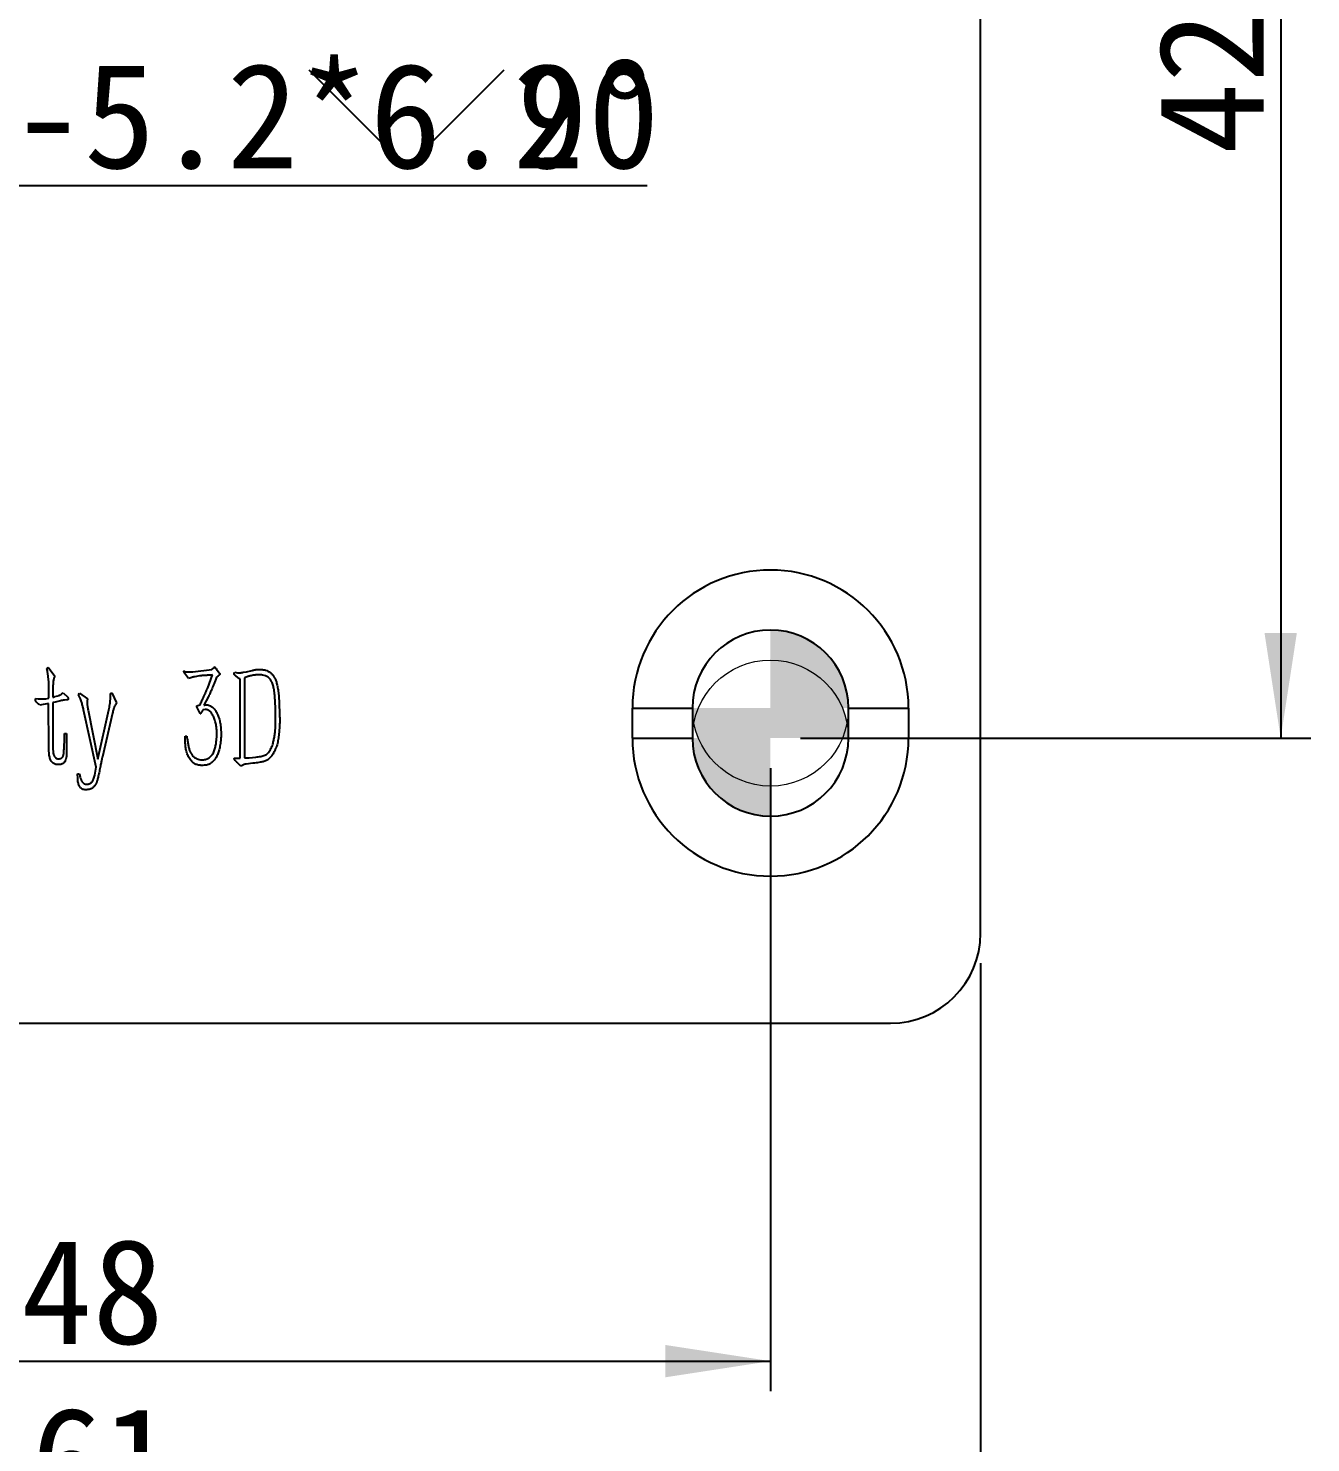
# Model space of a CAD drawing. Header units: millimetres. Extents: x 2 to 295, y 1 to 209.
# Drawn here: x 85.21 to 127.94, y 72.14 to 119.27 of the extents above; entities that cross this region are included whole.
import ezdxf

# ---------------------------------------------------------------- set-up
doc = ezdxf.new("R2010")
doc.units = ezdxf.units.MM
doc.layers.add('DIM', color=5, linetype='Continuous')
doc.styles.add('SLDTEXTSTYLE11', font='', dxfattribs={"width": 0.67})
doc.styles.add('SLDTEXTSTYLE12', font='')
doc.styles.get('SLDTEXTSTYLE11').set_extended_font_data('宋体')
doc.styles.get('SLDTEXTSTYLE12').set_extended_font_data('宋体')
doc.dimstyles.new('SLDDIMSTYLE0', dxfattribs={"dimtxt": 3.5, "dimasz": 3.5, "dimexe": 0, "dimexo": 0.0625, "dimgap": 0.875, "dimtad": 2, "dimrnd": 1e-09, "dimzin": 12, "dimdsep": 46, "dimtxsty": 'SLDTEXTSTYLE11', "dimsah": 1, "dimcen": 0.09, "dimadec": 0, "dimazin": 3, "dimtfac": 1, "dimtofl": 0, "dimtmove": 0, "dimatfit": 3, "dimfxl": 0, "dimfrac": 2, "dimtolj": 1, "dimtzin": 12, "dimarcsym": 0})
doc.dimstyles.new('SLDDIMSTYLE2', dxfattribs={"dimtxt": 3.5, "dimasz": 3.5, "dimexe": 0, "dimexo": 0.0625, "dimgap": 0.875, "dimtad": 0, "dimtih": 1, "dimtoh": 1, "dimrnd": 1e-09, "dimzin": 12, "dimdsep": 46, "dimtxsty": 'SLDTEXTSTYLE11', "dimsah": 1, "dimcen": 0, "dimadec": 0, "dimazin": 3, "dimtfac": 1, "dimtmove": 0, "dimatfit": 3, "dimfxl": 0, "dimfrac": 2, "dimtolj": 1, "dimtzin": 12, "dimarcsym": 0})

# ---------------------------------------------------------------- blocks, each defined once
blk = doc.blocks.new('_D')
at = {"layer": 'DIM'}
for p, q in [((55.941, 88.115), (55.941, 68.239)), ((116.941, 88.115), (116.941, 68.239)), ((55.941, 69.239), (116.941, 69.239))]:
    blk.add_line(p, q, dxfattribs=at)
for points in [[(55.941, 69.239), (59.441, 68.701), (59.441, 69.778)], [(116.941, 69.239), (113.441, 69.778), (113.441, 68.701)]]:
    blk.add_solid(points, dxfattribs=at)
at = {"layer": 'DIM', "insert": (85.305, 73.312), "char_height": 3.5, "attachment_point": 1, "style": 'SLDTEXTSTYLE12'}
blk.add_mtext('61', dxfattribs=at)
blk = doc.blocks.new('_D_1')
at = {"layer": 'DIM'}
for p, q in [((61.941, 94.615), (61.941, 73.857)), ((109.941, 94.615), (109.941, 73.857)), ((61.941, 74.857), (109.941, 74.857))]:
    blk.add_line(p, q, dxfattribs=at)
for points in [[(61.941, 74.857), (65.441, 74.318), (65.441, 75.395)], [(109.941, 74.857), (106.441, 75.395), (106.441, 74.318)]]:
    blk.add_solid(points, dxfattribs=at)
at = {"layer": 'DIM', "insert": (84.969, 78.93), "char_height": 3.5, "attachment_point": 1, "style": 'SLDTEXTSTYLE12'}
blk.add_mtext('48', dxfattribs=at)
blk = doc.blocks.new('SW_SYMBOL_HOLE_SINK')
at = {"layer": 'DIM', "color": 0}
for p, q in [((0, 875), (800, 75)), ((800, 75), (1600, 875))]:
    blk.add_line(p, q, dxfattribs=at)
blk = doc.blocks.new('_D_7')
at = {"layer": 'DIM'}
for p, q in [((63.847, 98.383), (80.719, 114.032)), ((80.719, 114.032), (105.833, 114.032)), ((60.035, 94.846), (63.847, 98.383)), ((60.035, 94.846), (55.1, 90.269))]:
    blk.add_line(p, q, dxfattribs=at)
blk.add_arc((61.941, 96.615), 2.6, 201.0375, 243.8839, dxfattribs=at)
for points in [[(63.847, 98.383), (66.779, 100.368), (66.047, 101.158)], [(60.035, 94.846), (57.102, 92.861), (57.835, 92.072)]]:
    blk.add_solid(points, dxfattribs=at)
at = {"layer": 'DIM', "xscale": 0.004072727272727273, "yscale": 0.004072727272727273, "zscale": 0.004072727272727273}
blk.add_blockref('SW_SYMBOL_HOLE_SINK', (94.557, 114.318), dxfattribs=at)
at = {"layer": 'DIM', "char_height": 3.5, "attachment_point": 1, "style": 'SLDTEXTSTYLE12'}
for s, insert in [('3-5.2*6.2', (82.307, 118.104)), ('90', (101.482, 118.104)), ('%%d', (104.204, 118.104))]:
    blk.add_mtext(s, dxfattribs=dict(at, insert=insert))
blk = doc.blocks.new('_D_8')
at = {"layer": 'DIM'}
for p, q in [((86.941, 138.115), (127.941, 138.115)), ((126.941, 138.115), (126.941, 95.615)), ((110.941, 95.615), (127.941, 95.615))]:
    blk.add_line(p, q, dxfattribs=at)
for points in [[(126.941, 138.115), (126.402, 134.615), (127.479, 134.615)], [(126.941, 95.615), (127.479, 99.115), (126.402, 99.115)]]:
    blk.add_solid(points, dxfattribs=at)
at = {"layer": 'DIM', "insert": (122.868, 115.066), "char_height": 3.5, "attachment_point": 1, "rotation": 90, "style": 'SLDTEXTSTYLE12'}
blk.add_mtext('42.5', dxfattribs=at)
blk = doc.blocks.new('SW_DOWELSYMBOL_0')
at = {"linetype": 'Continuous', "lineweight": 0}
h = blk.add_hatch(color=0, dxfattribs=at)
edge = h.paths.add_edge_path(flags=0)
edge.add_arc((0, 0), 2.6, 0, 90)
edge.add_line((0, 2.6), (0, 0))
edge.add_line((0, 0), (2.6, 0))
h = blk.add_hatch(color=0, dxfattribs=at)
edge = h.paths.add_edge_path(flags=0)
edge.add_arc((0, 0), 2.6, 180, 270)
edge.add_line((0, -2.6), (0, 0))
edge.add_line((0, 0), (-2.6, 0))
at = {"color": 0, "linetype": 'Continuous', "lineweight": 0}
blk.add_circle((0, 0), 2.6, dxfattribs=at)
blk = doc.blocks.new('SW_DOWELSYMBOL_1')
at = {"linetype": 'Continuous', "lineweight": 0}
h = blk.add_hatch(color=0, dxfattribs=at)
edge = h.paths.add_edge_path(flags=0)
edge.add_arc((0, 0), 2.6, 0, 90)
edge.add_line((0, 2.6), (0, 0))
edge.add_line((0, 0), (2.6, 0))
h = blk.add_hatch(color=0, dxfattribs=at)
edge = h.paths.add_edge_path(flags=0)
edge.add_arc((0, 0), 2.6, 180, 270)
edge.add_line((0, -2.6), (0, 0))
edge.add_line((0, 0), (-2.6, 0))
at = {"color": 0, "linetype": 'Continuous', "lineweight": 0}
blk.add_circle((0, 0), 2.6, dxfattribs=at)

msp = doc.modelspace()

# ---------------------------------------------------------------- linework, layer by layer
at = {"color": 7, "linetype": 'Continuous', "lineweight": 25}
for p, q in [((116.941, 89.115), (116.941, 141.615)), ((85.827, 97.933), (85.873, 97.984)), ((85.853, 97.853), (85.827, 97.933)), ((85.873, 97.984), (86.094, 97.682)), ((90.55, 97.596), (90.424, 97.783)), ((90.535, 97.823), (90.696, 97.828)), ((90.6, 97.616), (90.55, 97.596)), ((90.696, 97.828), (91.33, 97.903)), ((90.917, 97.687), (90.767, 97.662)), ((91.195, 97.294), (91.356, 97.722)), ((91.33, 97.903), (91.38, 97.949)), ((91.38, 97.949), (91.421, 97.989)), ((91.481, 97.913), (91.577, 97.792)), ((91.542, 97.687), (91.486, 97.642)), ((92.092, 97.808), (92.183, 97.792)), ((92.208, 97.621), (92.117, 97.697)), ((92.183, 97.792), (92.288, 97.792)), ((92.273, 94.949), (92.273, 97.586)), ((92.374, 97.808), (92.48, 97.818)), ((92.51, 97.662), (92.414, 97.621)), ((92.414, 97.621), (92.414, 94.958)), ((92.48, 97.818), (92.671, 97.873)), ((85.898, 96.946), (85.898, 97.334)), ((86.034, 97.103), (86.034, 96.977)), ((86.336, 97.087), (86.381, 97.118)), ((86.381, 97.118), (86.527, 96.977)), ((86.887, 97.058), (86.917, 97.113)), ((86.917, 97.113), (87.189, 96.926)), ((87.949, 97.098), (88, 97.128)), ((87.954, 97.023), (87.949, 97.098)), ((88, 97.128), (88.156, 96.785)), ((85.47, 96.932), (85.545, 96.922)), ((85.545, 96.922), (85.616, 96.922)), ((85.893, 96.77), (85.601, 96.71)), ((85.802, 96.926), (85.898, 96.946)), ((85.898, 95.306), (85.893, 96.77)), ((86.109, 96.816), (86.034, 96.801)), ((86.034, 96.801), (86.034, 95.341)), ((86.1, 96.997), (86.195, 97.027)), ((86.502, 96.891), (86.426, 96.882)), ((86.922, 96.992), (86.887, 97.058)), ((90.827, 96.685), (90.867, 96.7)), ((90.917, 96.479), (90.837, 96.635)), ((90.867, 96.7), (90.933, 96.725)), ((91.215, 97.002), (91.063, 96.715)), ((105.341, 95.615), (105.341, 96.615)), ((105.341, 96.615), (107.341, 96.615)), ((107.341, 96.615), (107.341, 95.615)), ((112.541, 96.615), (114.541, 96.615)), ((112.541, 95.615), (112.541, 96.615)), ((114.541, 96.615), (114.541, 95.615)), ((87.481, 94.646), (87.058, 96.559)), ((87.204, 96.549), (87.531, 94.918)), ((87.531, 94.918), (87.899, 96.559)), ((88.02, 96.448), (87.682, 94.993)), ((91.028, 96.554), (90.993, 96.489)), ((91.109, 96.564), (91.028, 96.554)), ((86.416, 95.467), (86.426, 95.769)), ((86.426, 95.769), (86.492, 95.769)), ((86.492, 95.769), (86.492, 95.472)), ((90.444, 95.487), (90.439, 95.683)), ((90.439, 95.683), (90.494, 95.683)), ((105.341, 95.615), (107.341, 95.615)), ((112.541, 95.615), (114.541, 95.615)), ((92.167, 94.808), (92.107, 94.872)), ((92.123, 94.949), (92.273, 94.949)), ((92.696, 94.777), (92.475, 94.752)), ((92.57, 94.958), (92.791, 94.984)), ((86.862, 94.264), (86.852, 94.425)), ((86.852, 94.425), (86.912, 94.425)), ((87.426, 94.385), (87.481, 94.646)), ((58.941, 86.115), (113.941, 86.115))]:
    msp.add_line(p, q, dxfattribs=at)
for centre, radius, start, end in [((109.941, 96.615), 4.6, 0, 180), ((109.941, 96.615), 2.6, 0, 180), ((109.941, 95.615), 4.6, 180, 0), ((109.941, 95.615), 2.6, 180, 0), ((113.941, 89.115), 3, 270, 0)]:
    msp.add_arc(centre, radius, start, end, dxfattribs=at)
for points, knots in [([(85.898, 97.334), (85.898, 97.372), (85.897, 97.444), (85.891, 97.546), (85.882, 97.639), (85.872, 97.713), (85.865, 97.768), (85.859, 97.802), (85.856, 97.83), (85.854, 97.846), (85.853, 97.853)], [0, 0, 0, 0, 0.219117, 0.411328, 0.588283, 0.761444, 0.840832, 0.90604, 0.959501, 1, 1, 1, 1]), ([(86.094, 97.682), (86.088, 97.665), (86.077, 97.634), (86.063, 97.588), (86.053, 97.539), (86.045, 97.498), (86.041, 97.462), (86.039, 97.434), (86.038, 97.398), (86.036, 97.354), (86.035, 97.303), (86.035, 97.243), (86.034, 97.176), (86.034, 97.128), (86.034, 97.103)], [0, 0, 0, 0, 0.091792, 0.167506, 0.245654, 0.347781, 0.382362, 0.430883, 0.492037, 0.56591, 0.655023, 0.756865, 0.871435, 1, 1, 1, 1]), ([(90.424, 97.783), (90.419, 97.79), (90.41, 97.802), (90.402, 97.82), (90.397, 97.832), (90.402, 97.844), (90.422, 97.842), (90.437, 97.831), (90.456, 97.821), (90.478, 97.82), (90.504, 97.818), (90.524, 97.821), (90.535, 97.823)], [0, 0, 0, 0, 0.132359, 0.225951, 0.28294, 0.319095, 0.396534, 0.519662, 0.605047, 0.708878, 0.841084, 1, 1, 1, 1]), ([(90.767, 97.662), (90.76, 97.66), (90.742, 97.656), (90.708, 97.646), (90.659, 97.633), (90.621, 97.622), (90.6, 97.616)], [0, 0, 0, 0, 0.119615, 0.326343, 0.618028, 1, 1, 1, 1]), ([(91.356, 97.722), (91.321, 97.719), (91.244, 97.711), (91.147, 97.705), (91.066, 97.701), (91.01, 97.696), (90.961, 97.692), (90.931, 97.689), (90.917, 97.687)], [0, 0, 0, 0, 0.240019, 0.52371, 0.666348, 0.793884, 0.904533, 1, 1, 1, 1]), ([(91.486, 97.642), (91.47, 97.601), (91.44, 97.524), (91.396, 97.415), (91.355, 97.317), (91.32, 97.231), (91.287, 97.158), (91.26, 97.095), (91.236, 97.045), (91.221, 97.015), (91.215, 97.002)], [0, 0, 0, 0, 0.188413, 0.357486, 0.50962, 0.643418, 0.759307, 0.857858, 0.937578, 1, 1, 1, 1]), ([(91.421, 97.989), (91.422, 97.988), (91.427, 97.982), (91.438, 97.967), (91.458, 97.944), (91.473, 97.924), (91.481, 97.913)], [0, 0, 0, 0, 0.0599601, 0.245803, 0.5623379, 1, 1, 1, 1]), ([(91.577, 97.792), (91.584, 97.784), (91.595, 97.77), (91.603, 97.748), (91.594, 97.732), (91.583, 97.72), (91.564, 97.704), (91.55, 97.693), (91.542, 97.687)], [0, 0, 0, 0, 0.236505, 0.393034, 0.471298, 0.599376, 0.773696, 1, 1, 1, 1]), ([(92.117, 97.697), (92.108, 97.703), (92.092, 97.715), (92.076, 97.737), (92.069, 97.76), (92.071, 97.779), (92.078, 97.797), (92.087, 97.804), (92.092, 97.808)], [0, 0, 0, 0, 0.241312, 0.437477, 0.602294, 0.739699, 0.872098, 1, 1, 1, 1]), ([(92.273, 97.586), (92.26, 97.592), (92.237, 97.602), (92.216, 97.616), (92.208, 97.621)], [0, 0, 0, 0, 0.577625, 1, 1, 1, 1]), ([(92.288, 97.792), (92.29, 97.792), (92.297, 97.793), (92.313, 97.797), (92.34, 97.802), (92.361, 97.806), (92.374, 97.808)], [0, 0, 0, 0, 0.060483, 0.251748, 0.565446, 1, 1, 1, 1]), ([(92.943, 97.727), (92.925, 97.728), (92.888, 97.729), (92.83, 97.724), (92.767, 97.718), (92.702, 97.707), (92.64, 97.695), (92.586, 97.685), (92.544, 97.674), (92.52, 97.665), (92.51, 97.662)], [0, 0, 0, 0, 0.120326, 0.251082, 0.395925, 0.552211, 0.70211, 0.826738, 0.924979, 1, 1, 1, 1]), ([(92.671, 97.873), (92.687, 97.877), (92.72, 97.885), (92.773, 97.893), (92.831, 97.9), (92.871, 97.902), (92.892, 97.903)], [0, 0, 0, 0, 0.2188172, 0.4585148, 0.7198848, 1, 1, 1, 1]), ([(92.892, 97.903), (92.913, 97.903), (92.954, 97.903), (93.012, 97.898), (93.065, 97.892), (93.128, 97.878), (93.2, 97.853), (93.277, 97.804), (93.345, 97.74), (93.392, 97.675), (93.425, 97.615), (93.449, 97.564), (93.47, 97.506), (93.49, 97.443), (93.508, 97.375), (93.523, 97.3), (93.537, 97.22), (93.551, 97.106), (93.565, 96.963), (93.572, 96.793), (93.578, 96.623), (93.583, 96.481), (93.588, 96.369), (93.59, 96.292), (93.592, 96.224), (93.592, 96.181), (93.592, 96.161)], [0, 0, 0, 0, 0.029941, 0.057139, 0.082342, 0.105412, 0.148406, 0.190325, 0.233422, 0.279274, 0.303867, 0.330651, 0.359626, 0.390592, 0.424074, 0.459712, 0.498269, 0.539459, 0.622225, 0.701554, 0.780486, 0.863302, 0.903485, 0.93942, 0.971826, 1, 1, 1, 1]), ([(93.452, 96.604), (93.45, 96.633), (93.446, 96.693), (93.44, 96.785), (93.434, 96.884), (93.429, 96.986), (93.422, 97.087), (93.412, 97.18), (93.398, 97.264), (93.382, 97.337), (93.362, 97.403), (93.34, 97.463), (93.312, 97.517), (93.281, 97.566), (93.246, 97.608), (93.207, 97.643), (93.162, 97.671), (93.1, 97.695), (93.027, 97.716), (92.969, 97.724), (92.943, 97.727)], [0, 0, 0, 0, 0.06305, 0.130466, 0.202214, 0.278837, 0.354446, 0.422689, 0.483698, 0.538191, 0.587456, 0.634005, 0.677924, 0.719162, 0.758827, 0.79726, 0.834297, 0.872484, 0.942911, 1, 1, 1, 1]), ([(86.195, 97.027), (86.207, 97.031), (86.234, 97.039), (86.272, 97.054), (86.307, 97.069), (86.327, 97.082), (86.336, 97.087)], [0, 0, 0, 0, 0.254484, 0.535349, 0.80214, 1, 1, 1, 1]), ([(90.933, 96.725), (90.944, 96.748), (90.966, 96.793), (90.997, 96.857), (91.026, 96.916), (91.051, 96.971), (91.075, 97.02), (91.096, 97.065), (91.114, 97.104), (91.132, 97.148), (91.152, 97.194), (91.171, 97.239), (91.185, 97.271), (91.192, 97.288), (91.195, 97.294)], [0, 0, 0, 0, 0.1229895, 0.2369231, 0.3428715, 0.4387364, 0.5255399, 0.6043605, 0.6736207, 0.7333324, 0.833059, 0.9119964, 0.9663927, 1, 1, 1, 1]), ([(85.601, 96.71), (85.585, 96.723), (85.555, 96.747), (85.513, 96.783), (85.479, 96.82), (85.46, 96.86), (85.451, 96.891), (85.447, 96.915), (85.458, 96.926), (85.466, 96.93), (85.47, 96.932)], [0, 0, 0, 0, 0.209634, 0.398669, 0.567906, 0.726288, 0.84896, 0.910551, 0.950637, 1, 1, 1, 1]), ([(85.616, 96.922), (85.635, 96.922), (85.671, 96.922), (85.722, 96.919), (85.765, 96.918), (85.791, 96.924), (85.802, 96.926)], [0, 0, 0, 0, 0.308083, 0.580399, 0.812476, 1, 1, 1, 1]), ([(86.034, 96.977), (86.038, 96.977), (86.046, 96.977), (86.059, 96.979), (86.076, 96.988), (86.09, 96.993), (86.1, 96.997)], [0, 0, 0, 0, 0.19392, 0.324781, 0.556488, 1, 1, 1, 1]), ([(86.426, 96.882), (86.404, 96.878), (86.356, 96.869), (86.281, 96.855), (86.198, 96.836), (86.14, 96.823), (86.109, 96.816)], [0, 0, 0, 0, 0.210575, 0.445056, 0.709408, 1, 1, 1, 1]), ([(86.527, 96.977), (86.532, 96.97), (86.542, 96.957), (86.548, 96.936), (86.546, 96.918), (86.541, 96.903), (86.525, 96.891), (86.511, 96.891), (86.502, 96.891)], [0, 0, 0, 0, 0.228946, 0.402044, 0.532958, 0.660895, 0.793707, 1, 1, 1, 1]), ([(87.058, 96.559), (87.052, 96.582), (87.042, 96.623), (87.029, 96.68), (87.015, 96.726), (87.003, 96.774), (86.986, 96.828), (86.963, 96.889), (86.942, 96.945), (86.928, 96.978), (86.922, 96.992)], [0, 0, 0, 0, 0.152178, 0.282445, 0.386457, 0.468137, 0.610998, 0.761151, 0.898416, 1, 1, 1, 1]), ([(87.189, 96.926), (87.186, 96.909), (87.181, 96.878), (87.176, 96.831), (87.176, 96.785), (87.176, 96.744), (87.179, 96.702), (87.185, 96.661), (87.193, 96.608), (87.2, 96.57), (87.204, 96.549)], [0, 0, 0, 0, 0.13699, 0.253263, 0.366995, 0.498371, 0.580926, 0.693777, 0.832703, 1, 1, 1, 1]), ([(87.899, 96.559), (87.905, 96.589), (87.918, 96.648), (87.931, 96.739), (87.943, 96.828), (87.948, 96.898), (87.951, 96.948), (87.952, 96.978), (87.955, 97.002), (87.954, 97.017), (87.954, 97.023)], [0, 0, 0, 0, 0.192252, 0.392537, 0.590369, 0.766578, 0.844957, 0.908899, 0.961682, 1, 1, 1, 1]), ([(88.156, 96.785), (88.148, 96.773), (88.132, 96.748), (88.11, 96.713), (88.09, 96.677), (88.073, 96.645), (88.061, 96.609), (88.049, 96.568), (88.035, 96.513), (88.025, 96.471), (88.02, 96.448)], [0, 0, 0, 0, 0.122468, 0.234804, 0.342284, 0.457816, 0.535671, 0.652183, 0.807588, 1, 1, 1, 1]), ([(90.837, 96.635), (90.831, 96.644), (90.821, 96.659), (90.825, 96.677), (90.827, 96.685)], [0, 0, 0, 0, 0.5736296, 1, 1, 1, 1]), ([(91.063, 96.715), (91.081, 96.717), (91.116, 96.719), (91.168, 96.725), (91.225, 96.717), (91.275, 96.697), (91.317, 96.673), (91.352, 96.648), (91.384, 96.616), (91.417, 96.579), (91.451, 96.534), (91.481, 96.479), (91.513, 96.417), (91.553, 96.322), (91.596, 96.196), (91.622, 96.036), (91.635, 95.877), (91.637, 95.771), (91.638, 95.718)], [0, 0, 0, 0, 0.041284, 0.079066, 0.120527, 0.17189, 0.201587, 0.233473, 0.26823, 0.306288, 0.348803, 0.396432, 0.449585, 0.509234, 0.63247, 0.756101, 0.878813, 1, 1, 1, 1]), ([(90.993, 96.489), (90.989, 96.48), (90.981, 96.466), (90.969, 96.447), (90.961, 96.436), (90.954, 96.427), (90.944, 96.43), (90.938, 96.441), (90.928, 96.457), (90.921, 96.471), (90.917, 96.479)], [0, 0, 0, 0, 0.207379, 0.361512, 0.470432, 0.536011, 0.58092, 0.66599, 0.805157, 1, 1, 1, 1]), ([(91.481, 95.99), (91.473, 96.04), (91.457, 96.137), (91.421, 96.254), (91.384, 96.341), (91.352, 96.399), (91.316, 96.452), (91.274, 96.496), (91.232, 96.532), (91.19, 96.556), (91.149, 96.568), (91.122, 96.565), (91.109, 96.564)], [0, 0, 0, 0, 0.2019199, 0.3991492, 0.4943861, 0.5841091, 0.6693606, 0.7520379, 0.8278782, 0.8923571, 0.9475785, 1, 1, 1, 1]), ([(93.592, 96.161), (93.591, 96.139), (93.589, 96.092), (93.586, 96.017), (93.58, 95.935), (93.573, 95.815), (93.559, 95.662), (93.531, 95.512), (93.504, 95.396), (93.477, 95.314), (93.446, 95.235), (93.41, 95.16), (93.37, 95.092), (93.33, 95.031), (93.288, 94.978), (93.244, 94.933), (93.197, 94.895), (93.148, 94.865), (93.095, 94.842), (93.036, 94.825), (92.969, 94.813), (92.891, 94.802), (92.798, 94.789), (92.732, 94.781), (92.696, 94.777)], [0, 0, 0, 0, 0.0352002, 0.0747604, 0.1187046, 0.1670114, 0.2658881, 0.3622242, 0.4089891, 0.4550951, 0.4997774, 0.5441317, 0.5860822, 0.625094, 0.6605131, 0.693761, 0.7246755, 0.7551681, 0.7857782, 0.8166599, 0.8516845, 0.8936498, 0.9431016, 1, 1, 1, 1]), ([(92.791, 94.984), (92.82, 94.987), (92.876, 94.992), (92.955, 95.004), (93.026, 95.022), (93.091, 95.042), (93.15, 95.071), (93.201, 95.114), (93.247, 95.168), (93.284, 95.233), (93.316, 95.303), (93.346, 95.372), (93.368, 95.441), (93.392, 95.533), (93.415, 95.654), (93.436, 95.809), (93.45, 95.98), (93.455, 96.17), (93.455, 96.38), (93.453, 96.527), (93.452, 96.604)], [0, 0, 0, 0, 0.044038, 0.084539, 0.121416, 0.155179, 0.187407, 0.220402, 0.255472, 0.294035, 0.333694, 0.372089, 0.408596, 0.443737, 0.516025, 0.594832, 0.681524, 0.777022, 0.883036, 1, 1, 1, 1]), ([(90.494, 95.683), (90.499, 95.654), (90.507, 95.598), (90.519, 95.518), (90.531, 95.445), (90.544, 95.358), (90.567, 95.261), (90.606, 95.156), (90.658, 95.067), (90.719, 94.994), (90.791, 94.941), (90.868, 94.908), (90.946, 94.892), (90.998, 94.892), (91.023, 94.893)], [0, 0, 0, 0, 0.082835, 0.158637, 0.228899, 0.292135, 0.405992, 0.51022, 0.605388, 0.694302, 0.77698, 0.854168, 0.928504, 1, 1, 1, 1]), ([(91.023, 94.893), (91.044, 94.894), (91.084, 94.898), (91.142, 94.911), (91.195, 94.933), (91.246, 94.962), (91.291, 94.999), (91.331, 95.044), (91.366, 95.096), (91.405, 95.176), (91.442, 95.287), (91.47, 95.427), (91.489, 95.57), (91.497, 95.713), (91.498, 95.853), (91.487, 95.945), (91.481, 95.99)], [0, 0, 0, 0, 0.0462743, 0.0906321, 0.1336539, 0.1771412, 0.220596, 0.2654616, 0.3119801, 0.3614012, 0.4658905, 0.5742588, 0.6839834, 0.7913365, 0.896236, 1, 1, 1, 1]), ([(91.638, 95.718), (91.636, 95.677), (91.632, 95.598), (91.623, 95.488), (91.609, 95.39), (91.589, 95.281), (91.554, 95.16), (91.511, 95.048), (91.47, 94.968), (91.435, 94.914), (91.397, 94.866), (91.357, 94.825), (91.314, 94.79), (91.273, 94.761), (91.232, 94.74), (91.178, 94.722), (91.112, 94.71), (91.059, 94.708), (91.034, 94.707)], [0, 0, 0, 0, 0.094547, 0.179609, 0.254249, 0.319056, 0.434284, 0.542006, 0.592626, 0.640739, 0.687281, 0.731921, 0.773938, 0.811957, 0.847565, 0.879938, 0.941286, 1, 1, 1, 1]), ([(86.215, 94.731), (86.196, 94.732), (86.16, 94.733), (86.108, 94.744), (86.064, 94.764), (86.025, 94.791), (85.993, 94.827), (85.966, 94.87), (85.944, 94.922), (85.926, 94.983), (85.914, 95.052), (85.904, 95.129), (85.9, 95.215), (85.899, 95.274), (85.898, 95.306)], [0, 0, 0, 0, 0.077219, 0.145929, 0.210451, 0.271529, 0.333865, 0.402179, 0.477474, 0.561059, 0.654685, 0.759572, 0.873871, 1, 1, 1, 1]), ([(86.034, 95.341), (86.034, 95.305), (86.035, 95.241), (86.04, 95.155), (86.048, 95.09), (86.064, 95.034), (86.094, 94.988), (86.128, 94.952), (86.16, 94.934), (86.187, 94.928), (86.218, 94.924), (86.239, 94.927), (86.25, 94.928)], [0, 0, 0, 0, 0.1990626, 0.3582959, 0.478505, 0.5607126, 0.6792335, 0.7818523, 0.8307162, 0.8820023, 0.9375612, 1, 1, 1, 1]), ([(86.492, 95.472), (86.492, 95.433), (86.492, 95.361), (86.492, 95.262), (86.492, 95.182), (86.492, 95.1), (86.488, 95.012), (86.47, 94.93), (86.45, 94.869), (86.429, 94.83), (86.404, 94.797), (86.374, 94.771), (86.34, 94.751), (86.302, 94.739), (86.26, 94.731), (86.23, 94.731), (86.215, 94.731)], [0, 0, 0, 0, 0.130289, 0.239832, 0.329458, 0.398337, 0.513102, 0.625082, 0.677836, 0.726118, 0.7711, 0.815208, 0.858337, 0.902163, 0.949371, 1, 1, 1, 1]), ([(86.25, 94.928), (86.261, 94.93), (86.283, 94.932), (86.312, 94.943), (86.337, 94.959), (86.358, 94.981), (86.374, 95.011), (86.386, 95.048), (86.395, 95.095), (86.399, 95.15), (86.402, 95.215), (86.407, 95.29), (86.411, 95.375), (86.415, 95.435), (86.416, 95.467)], [0, 0, 0, 0, 0.055151, 0.104194, 0.151563, 0.197837, 0.250415, 0.31437, 0.390847, 0.479657, 0.583981, 0.70651, 0.844758, 1, 1, 1, 1]), ([(91.034, 94.707), (91.012, 94.706), (90.97, 94.706), (90.909, 94.711), (90.853, 94.722), (90.801, 94.738), (90.752, 94.762), (90.705, 94.797), (90.658, 94.84), (90.613, 94.893), (90.572, 94.953), (90.536, 95.02), (90.506, 95.093), (90.476, 95.196), (90.451, 95.328), (90.447, 95.434), (90.444, 95.487)], [0, 0, 0, 0, 0.059202, 0.113898, 0.165353, 0.21259, 0.260728, 0.312267, 0.369877, 0.43285, 0.499652, 0.56768, 0.638267, 0.711276, 0.857738, 1, 1, 1, 1]), ([(87.682, 94.993), (87.681, 94.99), (87.677, 94.979), (87.673, 94.957), (87.664, 94.924), (87.656, 94.879), (87.645, 94.824), (87.631, 94.757), (87.615, 94.679), (87.599, 94.592), (87.582, 94.505), (87.565, 94.422), (87.548, 94.349), (87.533, 94.284), (87.517, 94.228), (87.502, 94.18), (87.488, 94.14), (87.471, 94.1), (87.447, 94.059), (87.419, 94.016), (87.386, 93.981), (87.353, 93.95), (87.315, 93.927), (87.27, 93.911), (87.219, 93.9), (87.183, 93.897), (87.164, 93.896)], [0, 0, 0, 0, 0.0084649, 0.0260061, 0.051699, 0.0865402, 0.1295336, 0.1817954, 0.2427675, 0.3123405, 0.38314, 0.4471297, 0.5044481, 0.5554095, 0.6003064, 0.6384866, 0.670546, 0.6960426, 0.7391263, 0.7784527, 0.8143437, 0.8478229, 0.8810249, 0.9168797, 0.9559746, 1, 1, 1, 1]), ([(92.107, 94.872), (92.098, 94.882), (92.084, 94.896), (92.071, 94.921), (92.078, 94.936), (92.084, 94.948), (92.102, 94.951), (92.114, 94.95), (92.123, 94.949)], [0, 0, 0, 0, 0.318018, 0.489927, 0.603212, 0.689322, 0.802607, 1, 1, 1, 1]), ([(92.319, 94.687), (92.314, 94.687), (92.303, 94.686), (92.287, 94.698), (92.264, 94.712), (92.24, 94.735), (92.216, 94.757), (92.195, 94.778), (92.179, 94.794), (92.171, 94.804), (92.167, 94.808)], [0, 0, 0, 0, 0.0644119, 0.1625356, 0.2957812, 0.4754748, 0.6574232, 0.8045482, 0.9195852, 1, 1, 1, 1]), ([(92.475, 94.752), (92.453, 94.748), (92.415, 94.741), (92.373, 94.721), (92.348, 94.703), (92.334, 94.694), (92.325, 94.689), (92.32, 94.687), (92.319, 94.687)], [0, 0, 0, 0, 0.376405, 0.687209, 0.813276, 0.907827, 0.972358, 1, 1, 1, 1]), ([(92.414, 94.958), (92.431, 94.957), (92.461, 94.955), (92.504, 94.956), (92.539, 94.955), (92.561, 94.957), (92.57, 94.958)], [0, 0, 0, 0, 0.315834, 0.588318, 0.817779, 1, 1, 1, 1]), ([(87.164, 93.896), (87.141, 93.894), (87.096, 93.891), (87.039, 93.902), (86.998, 93.924), (86.967, 93.95), (86.939, 93.986), (86.913, 94.03), (86.89, 94.081), (86.874, 94.138), (86.863, 94.199), (86.862, 94.242), (86.862, 94.264)], [0, 0, 0, 0, 0.125113, 0.246151, 0.309395, 0.38075, 0.4629, 0.556843, 0.659658, 0.767199, 0.880266, 1, 1, 1, 1]), ([(86.912, 94.425), (86.922, 94.389), (86.94, 94.323), (86.965, 94.244), (86.987, 94.191), (87.007, 94.159), (87.028, 94.131), (87.052, 94.109), (87.08, 94.093), (87.112, 94.082), (87.148, 94.078), (87.187, 94.079), (87.227, 94.086), (87.266, 94.101), (87.302, 94.125), (87.337, 94.155), (87.368, 94.196), (87.393, 94.249), (87.413, 94.313), (87.421, 94.36), (87.426, 94.385)], [0, 0, 0, 0, 0.122347, 0.225897, 0.270616, 0.312454, 0.34979, 0.385143, 0.419971, 0.456214, 0.495002, 0.538397, 0.583355, 0.628964, 0.675741, 0.72503, 0.780534, 0.843505, 0.916515, 1, 1, 1, 1])]:
    msp.add_open_spline(points, degree=3, knots=knots, dxfattribs=at)

# ---------------------------------------------------------------- block references
at = {"color": 7, "linetype": 'Continuous', "lineweight": 0}
for name, p in [('SW_DOWELSYMBOL_1', (109.941, 96.615)), ('SW_DOWELSYMBOL_0', (109.941, 95.615))]:
    msp.add_blockref(name, p, dxfattribs=at)

# ---------------------------------------------------------------- dimensions: what is measured, and where the dimension line sits
at = {"layer": 'DIM'}
dim = msp.add_linear_dim(base=(126.941, 95.615), p1=(85.941, 138.115), p2=(109.941, 95.615), angle=90, dimstyle='SLDDIMSTYLE0', dxfattribs=at)
dim.commit()
dim.dimension.update_dxf_attribs({"geometry": '_D_8', "text_midpoint": (126.941, 117.788), "dimtype": 160})
dim = msp.add_diameter_dim_2p(p1=(63.847, 98.383), p2=(60.035, 94.846), text='3-5.2*6.2{\\fGDT;w}90%%d', dimstyle='SLDDIMSTYLE2', override={"dimpost": '<>'}, dxfattribs=at)
dim.commit()
dim.dimension.update_dxf_attribs({"geometry": '_D_7', "text_midpoint": (94.07, 116.282), "dimtype": 163})
for base, p1, p2, picture, middle in [((109.941, 74.857), (61.941, 95.615), (109.941, 95.615), '_D_1', (86.33, 74.857)), ((116.941, 69.239), (55.941, 89.115), (116.941, 89.115), '_D', (86.666, 69.239))]:
    dim = msp.add_linear_dim(base=base, p1=p1, p2=p2, dimstyle='SLDDIMSTYLE0', dxfattribs=at)
    dim.commit()
    dim.dimension.update_dxf_attribs({"geometry": picture, "text_midpoint": middle, "dimtype": 160})

doc.saveas('drawing.dxf')
